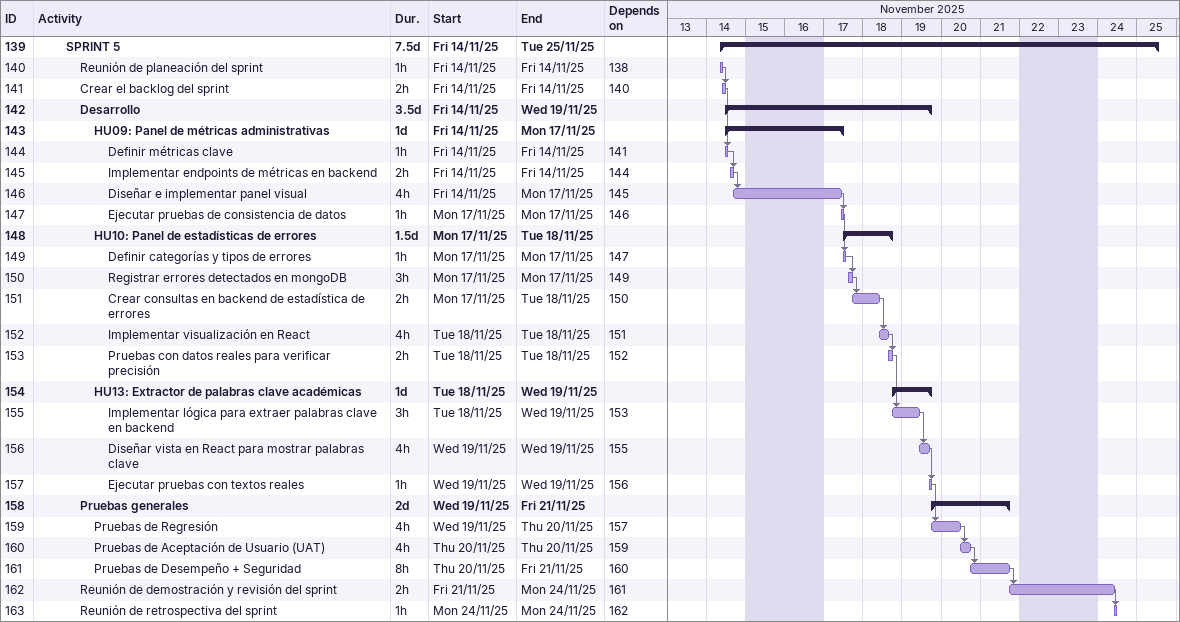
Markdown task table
| ID | Level | Task | Duration | Start | Finish | Predecessors |
|---|---|---|---|---|---|---|
| 139 | 3 | **SPRINT 5** | 7.5d | 2025-11-14 | 2025-11-25 |  |
| 140 | 4 | Reunión de planeación del sprint | 1h | 2025-11-14 | 2025-11-14 | 138 |
| 141 | 4 | Crear el backlog del sprint | 2h | 2025-11-14 | 2025-11-14 | 140 |
| 142 | 4 | **Desarrollo** | 3.5d | 2025-11-14 | 2025-11-19 |  |
| 143 | 5 | **HU09: Panel de métricas administrativas** | 1d | 2025-11-14 | 2025-11-17 |  |
| 144 | 6 | Definir métricas clave | 1h | 2025-11-14 | 2025-11-14 | 141 |
| 145 | 6 | Implementar endpoints de métricas en backend | 2h | 2025-11-14 | 2025-11-14 | 144 |
| 146 | 6 | Diseñar e implementar panel visual | 4h | 2025-11-14 | 2025-11-17 | 145 |
| 147 | 6 | Ejecutar pruebas de consistencia de datos | 1h | 2025-11-17 | 2025-11-17 | 146 |
| 148 | 5 | **HU10: Panel de estadísticas de errores** | 1.5d | 2025-11-17 | 2025-11-18 |  |
| 149 | 6 | Definir categorías y tipos de errores | 1h | 2025-11-17 | 2025-11-17 | 147 |
| 150 | 6 | Registrar errores detectados en mongoDB | 3h | 2025-11-17 | 2025-11-17 | 149 |
| 151 | 6 | Crear consultas en backend de estadística de errores | 2h | 2025-11-17 | 2025-11-18 | 150 |
| 152 | 6 | Implementar visualización en React | 4h | 2025-11-18 | 2025-11-18 | 151 |
| 153 | 6 | Pruebas con datos reales para verificar precisión | 2h | 2025-11-18 | 2025-11-18 | 152 |
| 154 | 5 | **HU13: Extractor de palabras clave académicas** | 1d | 2025-11-18 | 2025-11-19 |  |
| 155 | 6 | Implementar lógica para extraer palabras clave en backend | 3h | 2025-11-18 | 2025-11-19 | 153 |
| 156 | 6 | Diseñar vista en React para mostrar palabras clave | 4h | 2025-11-19 | 2025-11-19 | 155 |
| 157 | 6 | Ejecutar pruebas con textos reales | 1h | 2025-11-19 | 2025-11-19 | 156 |
| 158 | 4 | **Pruebas generales** | 2d | 2025-11-19 | 2025-11-21 |  |
| 159 | 5 | Pruebas de Regresión | 4h | 2025-11-19 | 2025-11-20 | 157 |
| 160 | 5 | Pruebas de Aceptación de Usuario (UAT) | 4h | 2025-11-20 | 2025-11-20 | 159 |
| 161 | 5 | Pruebas de Desempeño + Seguridad | 8h | 2025-11-20 | 2025-11-21 | 160 |
| 162 | 4 | Reunión de demostración y revisión del sprint | 2h | 2025-11-21 | 2025-11-24 | 161 |
| 163 | 4 | Reunión de retrospectiva del sprint | 1h | 2025-11-24 | 2025-11-24 | 162 |
